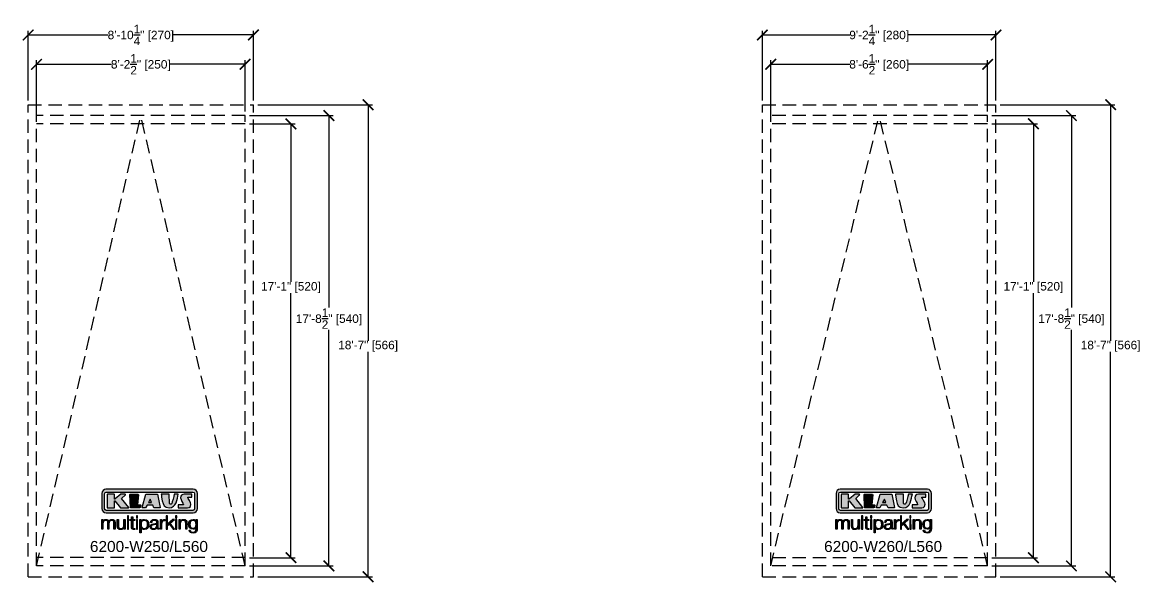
# Model space of a CAD drawing. Extents: x -210816 to 20092, y 4708 to 41486.
# Drawn here: x 15278 to 15805, y 9722 to 9986 of the extents above; entities that cross this region are included whole.
import ezdxf

# ---------------------------------------------------------------- set-up
doc = ezdxf.new("R2010")
doc.units = 0
doc.header["$MEASUREMENT"] = 0
doc.linetypes.add('DASHED', pattern=[0.2067, 0.1654, -0.0413])
doc.linetypes.add('HIDDEN', pattern=[9.525, 6.35, -3.175])
doc.layers.get('0').update_dxf_attribs({"linetype": 'CONTINUOUS'})
doc.layers.get('DEFPOINTS').update_dxf_attribs({"linetype": 'CONTINUOUS'})
for name, color, linetype in [('DIM', 6, 'CONTINUOUS'), ('KLAUS', 30, 'CONTINUOUS'), ('LOGO', 7, 'CONTINUOUS')]:
    doc.layers.add(name, color=color, linetype=linetype)
doc.styles.get("Standard").update_dxf_attribs({"font": 'arial.ttf'})
doc.dimstyles.get("Standard").update_dxf_attribs({"dimtxt": 5, "dimasz": 5, "dimexe": 2, "dimexo": 2, "dimgap": 0.09, "dimtad": 0, "dimtih": 1, "dimtoh": 1, "dimdec": 1, "dimzin": 0, "dimdsep": 46, "dimlunit": 4, "dimtxsty": 'Standard', "dimblk": 'ARCHTICK', "dimcen": -0.09, "dimadec": 0, "dimazin": 0, "dimtfac": 1, "dimtdec": 4, "dimtofl": 0, "dimtmove": 0, "dimatfit": 3, "dimldrblk": 'ARCHTICK', "dimfxl": 1, "dimtolj": 1, "dimtzin": 0, "dimarcsym": 0})

# ---------------------------------------------------------------- blocks, each defined once
blk = doc.blocks.new('_ARCHTICK')
at = {"color": 0, "linetype": 'ByBlock', "const_width": 0.15}
blk.add_lwpolyline([(-0.5, -0.5), (0.5, 0.5)], dxfattribs=at)
blk = doc.blocks.new('*D12298')
at = {"layer": 'DEFPOINTS', "color": 0}
for p in [(15383.25, 9942.21), (15383.25, 9729.66), (15422.8, 9729.66)]:
    blk.add_point(p, dxfattribs=at)
at = {"layer": 'DIM', "color": 0, "lineweight": -2}
for p, q in [((15385.25, 9942.21), (15424.8, 9942.21)), ((15422.8, 9942.21), (15422.8, 9851.7)), ((15422.8, 9729.66), (15422.8, 9841.04)), ((15385.25, 9729.66), (15424.8, 9729.66))]:
    blk.add_line(p, q, dxfattribs=at)
at = {"layer": 'DIM', "color": 0, "lineweight": -2, "xscale": 5, "yscale": 5, "zscale": 5}
for p, rotation in [((15422.8, 9942.21), 90), ((15422.8, 9729.66), 270)]:
    blk.add_blockref('_ARCHTICK', p, dxfattribs=dict(at, rotation=rotation))
at = {"layer": 'DIM', "color": 0, "insert": (15422.8, 9846.37), "char_height": 4, "attachment_point": 5}
blk.add_mtext('\\A1;17\'-8{\\H1.000000x;\\S1/2;}" [540]', dxfattribs=at)
blk = doc.blocks.new('*D12299')
at = {"layer": 'DEFPOINTS', "color": 0}
for p in [(15387.18, 9947.34), (15387.18, 9724.54), (15441.29, 9724.54)]:
    blk.add_point(p, dxfattribs=at)
at = {"layer": 'DIM', "color": 0, "lineweight": -2}
for p, q in [((15389.18, 9947.34), (15443.29, 9947.34)), ((15441.29, 9947.34), (15441.29, 9835.97)), ((15441.29, 9724.54), (15441.29, 9830.67)), ((15389.18, 9724.54), (15443.29, 9724.54))]:
    blk.add_line(p, q, dxfattribs=at)
at = {"layer": 'DIM', "color": 0, "lineweight": -2, "xscale": 5, "yscale": 5, "zscale": 5}
for p, rotation in [((15441.29, 9947.34), 90), ((15441.29, 9724.54), 270)]:
    blk.add_blockref('_ARCHTICK', p, dxfattribs=dict(at, rotation=rotation))
at = {"layer": 'DIM', "color": 0, "insert": (15441.29, 9833.32), "char_height": 4, "attachment_point": 5}
blk.add_mtext('\\A1;18\'-7" [566]', dxfattribs=at)
blk = doc.blocks.new('*D12300')
at = {"layer": 'DEFPOINTS', "color": 0}
for p in [(15383.25, 9938.31), (15383.25, 9733.56), (15404.86, 9733.56)]:
    blk.add_point(p, dxfattribs=at)
at = {"layer": 'DIM', "color": 0, "lineweight": -2}
for p, q in [((15385.25, 9938.31), (15406.86, 9938.31)), ((15404.86, 9938.31), (15404.86, 9863.71)), ((15404.86, 9733.56), (15404.86, 9858.4)), ((15385.25, 9733.56), (15406.86, 9733.56))]:
    blk.add_line(p, q, dxfattribs=at)
at = {"layer": 'DIM', "color": 0, "lineweight": -2, "xscale": 5, "yscale": 5, "zscale": 5}
for p, rotation in [((15404.86, 9938.31), 90), ((15404.86, 9733.56), 270)]:
    blk.add_blockref('_ARCHTICK', p, dxfattribs=dict(at, rotation=rotation))
at = {"layer": 'DIM', "color": 0, "insert": (15404.86, 9861.05), "char_height": 4, "attachment_point": 5}
blk.add_mtext('\\A1;17\'-1" [520]', dxfattribs=at)
blk = doc.blocks.new('KLAUS')
at = {"layer": 'LOGO'}
h = blk.add_hatch(color=8, dxfattribs=at)
h.dxf.hatch_style = 2
edge = h.paths.add_edge_path()
edge.add_spline(control_points=[(3.6, 29.09), (2.88, 29.09), (2.3, 28.51), (2.3, 27.8), (2.3, 27.8), (2.3, 16.11), (2.3, 16.11), (2.3, 15.39), (2.88, 14.81), (3.6, 14.81), (3.6, 14.81), (71.16, 14.81), (71.16, 14.81), (71.88, 14.81), (72.46, 15.39), (72.46, 16.11), (72.46, 16.11), (72.46, 27.8), (72.46, 27.8), (72.46, 28.51), (71.88, 29.09), (71.16, 29.09), (71.16, 29.09), (3.6, 29.09), (3.6, 29.09), (3.6, 29.09), (3.6, 29.09), (3.6, 29.09)], knot_values=[0, 0, 0, 0, 1, 1, 1, 2, 2, 2, 3, 3, 3, 4, 4, 4, 5, 5, 5, 6, 6, 6, 7, 7, 7, 8, 8, 8, 9, 9, 9, 9], degree=3, periodic=0)
edge = h.paths.add_edge_path()
edge.add_spline(control_points=[(3.35, 31.23), (3.35, 31.23), (71.47, 31.23), (71.47, 31.23), (73.26, 31.23), (74.71, 29.77), (74.71, 27.99), (74.71, 27.99), (74.71, 16.17), (74.71, 16.17), (74.71, 14.38), (73.26, 12.93), (71.47, 12.93), (71.47, 12.93), (3.35, 12.93), (3.35, 12.93), (1.56, 12.93), (0.11, 14.38), (0.11, 16.17), (0.11, 16.17), (0.11, 27.99), (0.11, 27.99), (0.11, 29.77), (1.56, 31.23), (3.35, 31.23), (3.35, 31.23), (3.35, 31.23), (3.35, 31.23)], knot_values=[0, 0, 0, 0, 1, 1, 1, 2, 2, 2, 3, 3, 3, 4, 4, 4, 5, 5, 5, 6, 6, 6, 7, 7, 7, 8, 8, 8, 9, 9, 9, 9], degree=3, periodic=0)
h = blk.add_hatch(color=8, dxfattribs=at)
h.dxf.hatch_style = 2
edge = h.paths.add_edge_path()
edge.add_spline(control_points=[(4.5, 27.33), (4.5, 27.33), (9.7, 27.33), (9.7, 27.33), (9.84, 27.33), (9.96, 27.22), (9.96, 27.08), (9.96, 27.08), (9.96, 23.69), (9.96, 23.69), (9.96, 23.69), (9.94, 23.64), (10.04, 23.59), (10.14, 23.53), (10.2, 23.57), (10.2, 23.57), (10.2, 23.57), (10.51, 23.75), (10.51, 23.75), (10.51, 23.75), (14.94, 27.33), (14.94, 27.33), (14.94, 27.33), (18.41, 27.33), (18.41, 27.33), (18.41, 27.33), (18.49, 27.33), (18.56, 27.2), (18.65, 27.04), (18.53, 26.91), (18.53, 26.91), (18.53, 26.91), (15.49, 24.11), (15.49, 24.11), (15.49, 24.11), (21.14, 17.06), (21.14, 17.06), (21.14, 17.06), (21.13, 16.91), (21.13, 16.91), (21.08, 16.84), (20.99, 16.82), (20.99, 16.82), (20.99, 16.82), (14.7, 16.82), (14.7, 16.82), (14.7, 16.82), (10.26, 22.17), (10.26, 22.17), (10.26, 22.17), (10.19, 22.24), (10.08, 22.21), (9.97, 22.18), (9.96, 22.11), (9.96, 22.11), (9.96, 22.11), (9.96, 17.08), (9.96, 17.08), (9.96, 16.94), (9.84, 16.82), (9.7, 16.82), (9.7, 16.82), (4.5, 16.82), (4.5, 16.82), (4.36, 16.82), (4.25, 16.94), (4.25, 17.08), (4.25, 17.08), (4.25, 27.08), (4.25, 27.08), (4.25, 27.22), (4.36, 27.33), (4.5, 27.33), (4.5, 27.33), (4.5, 27.33), (4.5, 27.33)], knot_values=[0, 0, 0, 0, 1, 1, 1, 2, 2, 2, 3, 3, 3, 4, 4, 4, 5, 5, 5, 6, 6, 6, 7, 7, 7, 8, 8, 8, 9, 9, 9, 10, 10, 10, 11, 11, 11, 12, 12, 12, 13, 13, 13, 14, 14, 14, 15, 15, 15, 16, 16, 16, 17, 17, 17, 18, 18, 18, 19, 19, 19, 20, 20, 20, 21, 21, 21, 22, 22, 22, 23, 23, 23, 24, 24, 24, 25, 25, 25, 25], degree=3, periodic=0)
h = blk.add_hatch(color=8, dxfattribs=at)
h.dxf.hatch_style = 2
h.paths.add_polyline_path([(22.42, 17.06), (21.97, 27.15), (22.24, 27.33), (28.55, 27.33), (28.86, 26.97), (28.01, 19.08), (30.26, 19.07), (30.44, 18.95), (30.08, 16.95), (29.49, 16.82), (22.6, 16.82)])
h = blk.add_hatch(color=8, dxfattribs=at)
h.paths.add_polyline_path([(36.52, 21.01), (38.93, 21.01), (37.87, 23.57)])
h.paths.add_polyline_path([(34.52, 27.33), (43.65, 27.33), (45.76, 16.94), (45.57, 16.82), (40.83, 16.82), (39.89, 18.95), (35.42, 18.95), (34.27, 16.82), (31.78, 16.82), (31.66, 17)])
h = blk.add_hatch(color=8, dxfattribs=at)
h.dxf.hatch_style = 2
edge = h.paths.add_edge_path()
edge.add_spline(control_points=[(52.69, 27.32), (52.69, 27.32), (52.88, 20.14), (52.88, 20.14), (53.01, 19.89), (53.2, 19.77), (53.43, 19.71), (53.91, 19.59), (54.43, 19.57), (54.64, 20.03), (55.23, 21.34), (56.27, 25.45), (56.6, 27.33), (56.6, 27.33), (59.77, 27.33), (59.77, 27.33), (58.77, 23.9), (58.56, 16.82), (52.63, 16.76), (48.72, 16.72), (48.01, 19.35), (47.27, 22.24), (46.89, 23.68), (46.54, 27.33), (46.54, 27.33), (46.54, 27.33), (52.69, 27.32), (52.69, 27.32), (52.69, 27.32), (52.69, 27.32), (52.69, 27.32)], knot_values=[0, 0, 0, 0, 1, 1, 1, 2, 2, 2, 3, 3, 3, 4, 4, 4, 5, 5, 5, 6, 6, 6, 7, 7, 7, 8, 8, 8, 9, 9, 9, 10, 10, 10, 10], degree=3, periodic=0)
h = blk.add_hatch(color=8, dxfattribs=at)
h.dxf.hatch_style = 2
edge = h.paths.add_edge_path()
edge.add_spline(control_points=[(64.46, 27.33), (64.46, 27.33), (70.31, 27.33), (70.31, 27.33), (70.31, 26.52), (70.31, 26.02), (70.31, 25.12), (70.31, 25.12), (67.3, 25.12), (67.3, 25.12), (67.24, 25.04), (67.25, 25.11), (67.25, 24.91), (67.25, 24.88), (69.73, 20.38), (69.73, 19.57), (69.73, 16.4), (67.22, 16.81), (65.9, 16.82), (65.9, 16.82), (59.59, 16.82), (59.59, 16.82), (59.59, 17.76), (59.59, 18.23), (59.59, 19.14), (59.59, 19.14), (63.75, 19.14), (63.75, 19.14), (63.82, 19.22), (63.81, 19.11), (63.81, 19.31), (63.81, 20.32), (61.58, 23.06), (61.58, 24.63), (61.58, 26.33), (62.83, 27.34), (64.46, 27.33), (64.46, 27.33), (64.46, 27.33), (64.46, 27.33)], knot_values=[0, 0, 0, 0, 1, 1, 1, 2, 2, 2, 3, 3, 3, 4, 4, 4, 5, 5, 5, 6, 6, 6, 7, 7, 7, 8, 8, 8, 9, 9, 9, 10, 10, 10, 11, 11, 11, 12, 12, 12, 13, 13, 13, 13], degree=3, periodic=0)
h = blk.add_hatch(color=30, dxfattribs=at)
h.dxf.hatch_style = 2
h.paths.add_polyline_path([(20.07, 0), (20.99, 0), (20.99, 10.45), (20.07, 10.45)])
h = blk.add_hatch(color=30, dxfattribs=at)
h.dxf.hatch_style = 2
edge = h.paths.add_edge_path()
edge.add_spline(control_points=[(24.22, 9.82), (24.22, 9.82), (23.3, 9.82), (23.3, 9.82), (23.3, 9.82), (23.3, 7.55), (23.3, 7.55), (23.3, 7.55), (21.98, 7.55), (21.98, 7.55), (21.98, 7.55), (21.98, 6.78), (21.98, 6.78), (21.98, 6.78), (23.3, 6.78), (23.3, 6.78), (23.3, 6.78), (23.3, 1.61), (23.3, 1.61), (23.28, 0.32), (23.71, -0.09), (24.94, -0.09), (25.22, -0.09), (25.48, -0.06), (25.76, -0.06), (25.76, -0.06), (25.76, 0.73), (25.76, 0.73), (25.5, 0.7), (25.23, 0.69), (24.97, 0.69), (24.31, 0.73), (24.22, 1.08), (24.22, 1.68), (24.22, 1.68), (24.22, 6.78), (24.22, 6.78), (24.22, 6.78), (25.76, 6.78), (25.76, 6.78), (25.76, 6.78), (25.76, 7.55), (25.76, 7.55), (25.76, 7.55), (24.22, 7.55), (24.22, 7.55), (24.22, 7.55), (24.22, 9.82), (24.22, 9.82), (24.22, 9.82), (24.22, 9.82), (24.22, 9.82)], knot_values=[0, 0, 0, 0, 1, 1, 1, 2, 2, 2, 3, 3, 3, 4, 4, 4, 5, 5, 5, 6, 6, 6, 7, 7, 7, 8, 8, 8, 9, 9, 9, 10, 10, 10, 11, 11, 11, 12, 12, 12, 13, 13, 13, 14, 14, 14, 15, 15, 15, 16, 16, 16, 17, 17, 17, 17], degree=3, periodic=0)
h = blk.add_hatch(color=30, dxfattribs=at)
h.paths.add_polyline_path([(27.1, 0), (28.03, 0), (28.03, 7.55), (27.1, 7.55)])
h.paths.add_polyline_path([(27.1, 8.98), (28.03, 8.98), (28.03, 10.45), (27.1, 10.45)])
h = blk.add_hatch(color=30, dxfattribs=at)
h.dxf.hatch_style = 2
h.paths.add_polyline_path([(50.4, 0), (51.32, 0), (51.32, 2.87), (52.82, 4.11), (55.8, 0), (56.96, 0), (53.52, 4.76), (56.74, 7.55), (55.51, 7.55), (51.32, 3.89), (51.32, 10.45), (50.4, 10.45)])
h = blk.add_hatch(color=30, dxfattribs=at)
h.paths.add_polyline_path([(57.74, 0), (58.66, 0), (58.66, 7.55), (57.74, 7.55)])
h.paths.add_polyline_path([(57.74, 8.98), (58.66, 8.98), (58.66, 10.45), (57.74, 10.45)])
h = blk.add_hatch(color=30, dxfattribs=at)
h.dxf.hatch_style = 2
edge = h.paths.add_edge_path()
edge.add_spline(control_points=[(0, 0), (0, 0), (0.92, 0), (0.92, 0), (0.92, 0), (0.92, 4.22), (0.92, 4.22), (0.94, 5.8), (1.58, 7), (3.18, 7), (4.35, 7), (4.77, 6.15), (4.76, 5.12), (4.76, 5.12), (4.76, 0), (4.76, 0), (4.76, 0), (5.68, 0), (5.68, 0), (5.68, 0), (5.68, 4.27), (5.68, 4.27), (5.68, 5.68), (6.14, 7), (7.73, 7), (9.05, 7), (9.52, 6.32), (9.52, 5.08), (9.52, 5.08), (9.52, 0), (9.52, 0), (9.52, 0), (10.44, 0), (10.44, 0), (10.44, 0), (10.44, 5.12), (10.44, 5.12), (10.44, 6.91), (9.59, 7.77), (7.94, 7.77), (6.94, 7.77), (5.99, 7.29), (5.54, 6.3), (5.26, 7.29), (4.36, 7.77), (3.37, 7.77), (2.17, 7.77), (1.38, 7.19), (0.89, 6.28), (0.89, 6.28), (0.85, 6.28), (0.85, 6.28), (0.85, 6.28), (0.85, 7.55), (0.85, 7.55), (0.85, 7.55), (0, 7.55), (0, 7.55), (0, 7.55), (0, 0), (0, 0), (0, 0), (0, 0), (0, 0)], knot_values=[0, 0, 0, 0, 1, 1, 1, 2, 2, 2, 3, 3, 3, 4, 4, 4, 5, 5, 5, 6, 6, 6, 7, 7, 7, 8, 8, 8, 9, 9, 9, 10, 10, 10, 11, 11, 11, 12, 12, 12, 13, 13, 13, 14, 14, 14, 15, 15, 15, 16, 16, 16, 17, 17, 17, 18, 18, 18, 19, 19, 19, 20, 20, 20, 21, 21, 21, 21], degree=3, periodic=0)
h = blk.add_hatch(color=30, dxfattribs=at)
h.dxf.hatch_style = 2
edge = h.paths.add_edge_path()
edge.add_spline(control_points=[(18.31, 7.55), (18.31, 7.55), (17.39, 7.55), (17.39, 7.55), (17.39, 7.55), (17.39, 3.59), (17.39, 3.59), (17.39, 2.05), (16.7, 0.56), (15.12, 0.56), (13.66, 0.56), (13.15, 1.27), (13.1, 2.64), (13.1, 2.64), (13.1, 7.55), (13.1, 7.55), (13.1, 7.55), (12.18, 7.55), (12.18, 7.55), (12.18, 7.55), (12.18, 2.65), (12.18, 2.65), (12.18, 0.89), (12.93, -0.22), (14.83, -0.22), (15.96, -0.22), (16.95, 0.35), (17.44, 1.36), (17.44, 1.36), (17.47, 1.36), (17.47, 1.36), (17.47, 1.36), (17.47, 0), (17.47, 0), (17.47, 0), (18.31, 0), (18.31, 0), (18.31, 0), (18.31, 7.55), (18.31, 7.55), (18.31, 7.55), (18.31, 7.55), (18.31, 7.55)], knot_values=[0, 0, 0, 0, 1, 1, 1, 2, 2, 2, 3, 3, 3, 4, 4, 4, 5, 5, 5, 6, 6, 6, 7, 7, 7, 8, 8, 8, 9, 9, 9, 10, 10, 10, 11, 11, 11, 12, 12, 12, 13, 13, 13, 14, 14, 14, 14], degree=3, periodic=0)
h = blk.add_hatch(color=30, dxfattribs=at)
edge = h.paths.add_edge_path()
edge.add_spline(control_points=[(35.84, 3.78), (35.84, 2.21), (35.12, 0.56), (33.37, 0.56), (31.4, 0.56), (30.72, 2.21), (30.72, 3.78), (30.72, 5.49), (31.33, 7), (33.37, 7), (35.12, 7), (35.84, 5.34), (35.84, 3.78), (35.84, 3.78), (35.84, 3.78), (35.84, 3.78)], knot_values=[0, 0, 0, 0, 1, 1, 1, 2, 2, 2, 3, 3, 3, 4, 4, 4, 5, 5, 5, 5], degree=3, periodic=0)
edge = h.paths.add_edge_path()
edge.add_spline(control_points=[(29.79, -2.8), (29.79, -2.8), (30.72, -2.8), (30.72, -2.8), (30.72, -2.8), (30.72, 1.43), (30.72, 1.43), (30.72, 1.43), (30.74, 1.43), (30.74, 1.43), (31.14, 0.35), (32.24, -0.22), (33.37, -0.22), (35.66, -0.22), (36.76, 1.64), (36.76, 3.78), (36.76, 5.91), (35.66, 7.77), (33.37, 7.77), (32.15, 7.77), (31.1, 7.14), (30.67, 6.12), (30.67, 6.12), (30.64, 6.12), (30.64, 6.12), (30.64, 6.12), (30.64, 7.55), (30.64, 7.55), (30.64, 7.55), (29.79, 7.55), (29.79, 7.55), (29.79, 7.55), (29.79, -2.8), (29.79, -2.8), (29.79, -2.8), (29.79, -2.8), (29.79, -2.8)], knot_values=[0, 0, 0, 0, 1, 1, 1, 2, 2, 2, 3, 3, 3, 4, 4, 4, 5, 5, 5, 6, 6, 6, 7, 7, 7, 8, 8, 8, 9, 9, 9, 10, 10, 10, 11, 11, 11, 12, 12, 12, 12], degree=3, periodic=0)
h = blk.add_hatch(color=30, dxfattribs=at)
edge = h.paths.add_edge_path()
edge.add_spline(control_points=[(43.03, 2.93), (43.04, 1.45), (41.8, 0.56), (40.39, 0.56), (39.53, 0.56), (38.71, 1.13), (38.71, 2.05), (38.71, 3.53), (40.66, 3.51), (42.22, 3.79), (42.47, 3.84), (42.88, 3.91), (43, 4.13), (43, 4.13), (43.03, 4.13), (43.03, 4.13), (43.03, 4.13), (43.03, 2.93), (43.03, 2.93), (43.03, 2.93), (43.03, 2.93), (43.03, 2.93)], knot_values=[0, 0, 0, 0, 1, 1, 1, 2, 2, 2, 3, 3, 3, 4, 4, 4, 5, 5, 5, 6, 6, 6, 7, 7, 7, 7], degree=3, periodic=0)
edge = h.paths.add_edge_path()
edge.add_spline(control_points=[(39.03, 5.24), (39.06, 6.47), (39.91, 7), (41.05, 7), (42.14, 7), (43.03, 6.69), (43.03, 5.45), (43.03, 4.61), (42.6, 4.51), (41.84, 4.42), (39.85, 4.19), (37.79, 4.11), (37.79, 1.99), (37.79, 0.47), (38.93, -0.22), (40.32, -0.22), (41.77, -0.22), (42.43, 0.34), (43.07, 1.32), (43.07, 1.32), (43.1, 1.32), (43.1, 1.32), (43.1, 0.53), (43.25, 0), (44.19, 0), (44.43, 0), (44.58, 0.01), (44.79, 0.06), (44.79, 0.06), (44.79, 0.83), (44.79, 0.83), (44.71, 0.81), (44.6, 0.78), (44.49, 0.78), (44.13, 0.78), (43.95, 0.98), (43.95, 1.33), (43.95, 1.33), (43.95, 5.34), (43.95, 5.34), (43.95, 7.36), (42.5, 7.77), (41.17, 7.77), (39.44, 7.77), (38.2, 7.01), (38.11, 5.24), (38.11, 5.24), (39.03, 5.24), (39.03, 5.24), (39.03, 5.24), (39.03, 5.24), (39.03, 5.24)], knot_values=[0, 0, 0, 0, 1, 1, 1, 2, 2, 2, 3, 3, 3, 4, 4, 4, 5, 5, 5, 6, 6, 6, 7, 7, 7, 8, 8, 8, 9, 9, 9, 10, 10, 10, 11, 11, 11, 12, 12, 12, 13, 13, 13, 14, 14, 14, 15, 15, 15, 16, 16, 16, 17, 17, 17, 17], degree=3, periodic=0)
h = blk.add_hatch(color=30, dxfattribs=at)
h.dxf.hatch_style = 2
edge = h.paths.add_edge_path()
edge.add_spline(control_points=[(45.79, 0), (45.79, 0), (46.71, 0), (46.71, 0), (46.71, 0), (46.71, 4.03), (46.71, 4.03), (46.71, 5.59), (47.85, 6.82), (49.52, 6.73), (49.52, 6.73), (49.52, 7.66), (49.52, 7.66), (48.16, 7.72), (47.14, 7), (46.67, 5.78), (46.67, 5.78), (46.64, 5.78), (46.64, 5.78), (46.64, 5.78), (46.64, 7.55), (46.64, 7.55), (46.64, 7.55), (45.79, 7.55), (45.79, 7.55), (45.79, 7.55), (45.79, 0), (45.79, 0), (45.79, 0), (45.79, 0), (45.79, 0)], knot_values=[0, 0, 0, 0, 1, 1, 1, 2, 2, 2, 3, 3, 3, 4, 4, 4, 5, 5, 5, 6, 6, 6, 7, 7, 7, 8, 8, 8, 9, 9, 9, 10, 10, 10, 10], degree=3, periodic=0)
h = blk.add_hatch(color=30, dxfattribs=at)
h.dxf.hatch_style = 2
edge = h.paths.add_edge_path()
edge.add_spline(control_points=[(60.41, 0), (60.41, 0), (61.33, 0), (61.33, 0), (61.33, 0), (61.33, 4.41), (61.33, 4.41), (61.36, 5.89), (62.24, 7), (63.7, 7), (65.2, 7), (65.62, 6.02), (65.62, 4.71), (65.62, 4.71), (65.62, 0), (65.62, 0), (65.62, 0), (66.54, 0), (66.54, 0), (66.54, 0), (66.54, 4.86), (66.54, 4.86), (66.54, 6.66), (65.9, 7.77), (63.78, 7.77), (62.71, 7.77), (61.7, 7.16), (61.36, 6.25), (61.36, 6.25), (61.33, 6.25), (61.33, 6.25), (61.33, 6.25), (61.33, 7.55), (61.33, 7.55), (61.33, 7.55), (60.41, 7.55), (60.41, 7.55), (60.41, 7.55), (60.41, 0), (60.41, 0), (60.41, 0), (60.41, 0), (60.41, 0)], knot_values=[0, 0, 0, 0, 1, 1, 1, 2, 2, 2, 3, 3, 3, 4, 4, 4, 5, 5, 5, 6, 6, 6, 7, 7, 7, 8, 8, 8, 9, 9, 9, 10, 10, 10, 11, 11, 11, 12, 12, 12, 13, 13, 13, 14, 14, 14, 14], degree=3, periodic=0)
h = blk.add_hatch(color=30, dxfattribs=at)
edge = h.paths.add_edge_path()
edge.add_spline(control_points=[(71.32, 0.86), (69.62, 0.86), (68.83, 2.34), (68.83, 3.86), (68.83, 5.43), (69.56, 7), (71.32, 7), (73.06, 7), (73.75, 5.34), (73.75, 3.86), (73.75, 2.33), (72.91, 0.86), (71.32, 0.86), (71.32, 0.86), (71.32, 0.86), (71.32, 0.86)], knot_values=[0, 0, 0, 0, 1, 1, 1, 2, 2, 2, 3, 3, 3, 4, 4, 4, 5, 5, 5, 5], degree=3, periodic=0)
edge = h.paths.add_edge_path()
edge.add_spline(control_points=[(74.67, 7.55), (74.67, 7.55), (73.75, 7.55), (73.75, 7.55), (73.75, 7.55), (73.75, 6.25), (73.75, 6.25), (73.75, 6.25), (73.72, 6.25), (73.72, 6.25), (73.35, 7.09), (72.41, 7.77), (71.32, 7.77), (69.13, 7.77), (67.9, 6.05), (67.9, 3.97), (67.9, 1.82), (68.9, 0.09), (71.32, 0.09), (72.4, 0.09), (73.29, 0.72), (73.72, 1.64), (73.72, 1.64), (73.75, 1.64), (73.75, 1.64), (73.75, 1.64), (73.75, 0.61), (73.75, 0.61), (73.75, -1.23), (73.01, -2.24), (71.32, -2.24), (70.29, -2.24), (69.31, -1.85), (69.1, -0.73), (69.1, -0.73), (68.18, -0.73), (68.18, -0.73), (68.31, -2.34), (69.81, -3.02), (71.32, -3.02), (73.79, -3.02), (74.65, -1.64), (74.67, 0.61), (74.67, 0.61), (74.67, 7.55), (74.67, 7.55), (74.67, 7.55), (74.67, 7.55), (74.67, 7.55)], knot_values=[0, 0, 0, 0, 1, 1, 1, 2, 2, 2, 3, 3, 3, 4, 4, 4, 5, 5, 5, 6, 6, 6, 7, 7, 7, 8, 8, 8, 9, 9, 9, 10, 10, 10, 11, 11, 11, 12, 12, 12, 13, 13, 13, 14, 14, 14, 15, 15, 15, 16, 16, 16, 16], degree=3, periodic=0)
for points in [[(22.42, 17.06), (21.97, 27.15), (22.24, 27.33), (28.55, 27.33), (28.86, 26.97), (28.01, 19.08), (30.26, 19.07), (30.44, 18.95), (30.08, 16.95), (29.49, 16.82), (22.6, 16.82), (22.42, 17.06), (22.42, 17.06)], [(34.52, 27.33), (43.65, 27.33), (45.76, 16.94), (45.57, 16.82), (40.83, 16.82), (39.89, 18.95), (35.42, 18.95), (34.27, 16.82), (31.78, 16.82), (31.66, 17), (34.52, 27.33), (34.52, 27.33)], [(36.52, 21.01), (38.93, 21.01), (37.87, 23.57), (36.52, 21.01), (36.52, 21.01)], [(20.07, 0), (20.99, 0), (20.99, 10.45), (20.07, 10.45), (20.07, 0), (20.07, 0)], [(27.1, 8.98), (28.03, 8.98), (28.03, 10.45), (27.1, 10.45), (27.1, 8.98), (27.1, 8.98)], [(50.4, 0), (51.32, 0), (51.32, 2.87), (52.82, 4.11), (55.8, 0), (56.96, 0), (53.52, 4.76), (56.74, 7.55), (55.51, 7.55), (51.32, 3.89), (51.32, 10.45), (50.4, 10.45), (50.4, 0), (50.4, 0)], [(57.74, 8.98), (58.66, 8.98), (58.66, 10.45), (57.74, 10.45), (57.74, 8.98), (57.74, 8.98)], [(27.1, 0), (28.03, 0), (28.03, 7.55), (27.1, 7.55), (27.1, 0), (27.1, 0)], [(57.74, 0), (58.66, 0), (58.66, 7.55), (57.74, 7.55), (57.74, 0), (57.74, 0)]]:
    blk.add_lwpolyline(points, dxfattribs=at)
for points, knots in [([(3.35, 31.23), (3.35, 31.23), (71.47, 31.23), (71.47, 31.23), (73.26, 31.23), (74.71, 29.77), (74.71, 27.99), (74.71, 27.99), (74.71, 16.17), (74.71, 16.17), (74.71, 14.38), (73.26, 12.93), (71.47, 12.93), (71.47, 12.93), (3.35, 12.93), (3.35, 12.93), (1.56, 12.93), (0.11, 14.38), (0.11, 16.17), (0.11, 16.17), (0.11, 27.99), (0.11, 27.99), (0.11, 29.77), (1.56, 31.23), (3.35, 31.23), (3.35, 31.23), (3.35, 31.23), (3.35, 31.23)], [0, 0, 0, 0, 1, 1, 1, 2, 2, 2, 3, 3, 3, 4, 4, 4, 5, 5, 5, 6, 6, 6, 7, 7, 7, 8, 8, 8, 9, 9, 9, 9]), ([(3.6, 29.09), (2.88, 29.09), (2.3, 28.51), (2.3, 27.8), (2.3, 27.8), (2.3, 16.11), (2.3, 16.11), (2.3, 15.39), (2.88, 14.81), (3.6, 14.81), (3.6, 14.81), (71.16, 14.81), (71.16, 14.81), (71.88, 14.81), (72.46, 15.39), (72.46, 16.11), (72.46, 16.11), (72.46, 27.8), (72.46, 27.8), (72.46, 28.51), (71.88, 29.09), (71.16, 29.09), (71.16, 29.09), (3.6, 29.09), (3.6, 29.09), (3.6, 29.09), (3.6, 29.09), (3.6, 29.09)], [0, 0, 0, 0, 1, 1, 1, 2, 2, 2, 3, 3, 3, 4, 4, 4, 5, 5, 5, 6, 6, 6, 7, 7, 7, 8, 8, 8, 9, 9, 9, 9]), ([(4.5, 27.33), (4.5, 27.33), (9.7, 27.33), (9.7, 27.33), (9.84, 27.33), (9.96, 27.22), (9.96, 27.08), (9.96, 27.08), (9.96, 23.69), (9.96, 23.69), (9.96, 23.69), (9.94, 23.64), (10.04, 23.59), (10.14, 23.53), (10.2, 23.57), (10.2, 23.57), (10.2, 23.57), (10.51, 23.75), (10.51, 23.75), (10.51, 23.75), (14.94, 27.33), (14.94, 27.33), (14.94, 27.33), (18.41, 27.33), (18.41, 27.33), (18.41, 27.33), (18.49, 27.33), (18.56, 27.2), (18.65, 27.04), (18.53, 26.91), (18.53, 26.91), (18.53, 26.91), (15.49, 24.11), (15.49, 24.11), (15.49, 24.11), (21.14, 17.06), (21.14, 17.06), (21.14, 17.06), (21.13, 16.91), (21.13, 16.91), (21.08, 16.84), (20.99, 16.82), (20.99, 16.82), (20.99, 16.82), (14.7, 16.82), (14.7, 16.82), (14.7, 16.82), (10.26, 22.17), (10.26, 22.17), (10.26, 22.17), (10.19, 22.24), (10.08, 22.21), (9.97, 22.18), (9.96, 22.11), (9.96, 22.11), (9.96, 22.11), (9.96, 17.08), (9.96, 17.08), (9.96, 16.94), (9.84, 16.82), (9.7, 16.82), (9.7, 16.82), (4.5, 16.82), (4.5, 16.82), (4.36, 16.82), (4.25, 16.94), (4.25, 17.08), (4.25, 17.08), (4.25, 27.08), (4.25, 27.08), (4.25, 27.22), (4.36, 27.33), (4.5, 27.33), (4.5, 27.33), (4.5, 27.33), (4.5, 27.33)], [0, 0, 0, 0, 1, 1, 1, 2, 2, 2, 3, 3, 3, 4, 4, 4, 5, 5, 5, 6, 6, 6, 7, 7, 7, 8, 8, 8, 9, 9, 9, 10, 10, 10, 11, 11, 11, 12, 12, 12, 13, 13, 13, 14, 14, 14, 15, 15, 15, 16, 16, 16, 17, 17, 17, 18, 18, 18, 19, 19, 19, 20, 20, 20, 21, 21, 21, 22, 22, 22, 23, 23, 23, 24, 24, 24, 25, 25, 25, 25]), ([(52.69, 27.32), (52.69, 27.32), (52.88, 20.14), (52.88, 20.14), (53.01, 19.89), (53.2, 19.77), (53.43, 19.71), (53.91, 19.59), (54.43, 19.57), (54.64, 20.03), (55.23, 21.34), (56.27, 25.45), (56.6, 27.33), (56.6, 27.33), (59.77, 27.33), (59.77, 27.33), (58.77, 23.9), (58.56, 16.82), (52.63, 16.76), (48.72, 16.72), (48.01, 19.35), (47.27, 22.24), (46.89, 23.68), (46.54, 27.33), (46.54, 27.33), (46.54, 27.33), (52.69, 27.32), (52.69, 27.32), (52.69, 27.32), (52.69, 27.32), (52.69, 27.32)], [0, 0, 0, 0, 1, 1, 1, 2, 2, 2, 3, 3, 3, 4, 4, 4, 5, 5, 5, 6, 6, 6, 7, 7, 7, 8, 8, 8, 9, 9, 9, 10, 10, 10, 10]), ([(64.46, 27.33), (64.46, 27.33), (70.31, 27.33), (70.31, 27.33), (70.31, 26.52), (70.31, 26.02), (70.31, 25.12), (70.31, 25.12), (67.3, 25.12), (67.3, 25.12), (67.24, 25.04), (67.25, 25.11), (67.25, 24.91), (67.25, 24.88), (69.73, 20.38), (69.73, 19.57), (69.73, 16.4), (67.22, 16.81), (65.9, 16.82), (65.9, 16.82), (59.59, 16.82), (59.59, 16.82), (59.59, 17.76), (59.59, 18.23), (59.59, 19.14), (59.59, 19.14), (63.75, 19.14), (63.75, 19.14), (63.82, 19.22), (63.81, 19.11), (63.81, 19.31), (63.81, 20.32), (61.58, 23.06), (61.58, 24.63), (61.58, 26.33), (62.83, 27.34), (64.46, 27.33), (64.46, 27.33), (64.46, 27.33), (64.46, 27.33)], [0, 0, 0, 0, 1, 1, 1, 2, 2, 2, 3, 3, 3, 4, 4, 4, 5, 5, 5, 6, 6, 6, 7, 7, 7, 8, 8, 8, 9, 9, 9, 10, 10, 10, 11, 11, 11, 12, 12, 12, 13, 13, 13, 13]), ([(24.22, 9.82), (24.22, 9.82), (23.3, 9.82), (23.3, 9.82), (23.3, 9.82), (23.3, 7.55), (23.3, 7.55), (23.3, 7.55), (21.98, 7.55), (21.98, 7.55), (21.98, 7.55), (21.98, 6.78), (21.98, 6.78), (21.98, 6.78), (23.3, 6.78), (23.3, 6.78), (23.3, 6.78), (23.3, 1.61), (23.3, 1.61), (23.28, 0.32), (23.71, -0.09), (24.94, -0.09), (25.22, -0.09), (25.48, -0.06), (25.76, -0.06), (25.76, -0.06), (25.76, 0.73), (25.76, 0.73), (25.5, 0.7), (25.23, 0.69), (24.97, 0.69), (24.31, 0.73), (24.22, 1.08), (24.22, 1.68), (24.22, 1.68), (24.22, 6.78), (24.22, 6.78), (24.22, 6.78), (25.76, 6.78), (25.76, 6.78), (25.76, 6.78), (25.76, 7.55), (25.76, 7.55), (25.76, 7.55), (24.22, 7.55), (24.22, 7.55), (24.22, 7.55), (24.22, 9.82), (24.22, 9.82), (24.22, 9.82), (24.22, 9.82), (24.22, 9.82)], [0, 0, 0, 0, 1, 1, 1, 2, 2, 2, 3, 3, 3, 4, 4, 4, 5, 5, 5, 6, 6, 6, 7, 7, 7, 8, 8, 8, 9, 9, 9, 10, 10, 10, 11, 11, 11, 12, 12, 12, 13, 13, 13, 14, 14, 14, 15, 15, 15, 16, 16, 16, 17, 17, 17, 17]), ([(0, 0), (0, 0), (0.92, 0), (0.92, 0), (0.92, 0), (0.92, 4.22), (0.92, 4.22), (0.94, 5.8), (1.58, 7), (3.18, 7), (4.35, 7), (4.77, 6.15), (4.76, 5.12), (4.76, 5.12), (4.76, 0), (4.76, 0), (4.76, 0), (5.68, 0), (5.68, 0), (5.68, 0), (5.68, 4.27), (5.68, 4.27), (5.68, 5.68), (6.14, 7), (7.73, 7), (9.05, 7), (9.52, 6.32), (9.52, 5.08), (9.52, 5.08), (9.52, 0), (9.52, 0), (9.52, 0), (10.44, 0), (10.44, 0), (10.44, 0), (10.44, 5.12), (10.44, 5.12), (10.44, 6.91), (9.59, 7.77), (7.94, 7.77), (6.94, 7.77), (5.99, 7.29), (5.54, 6.3), (5.26, 7.29), (4.36, 7.77), (3.37, 7.77), (2.17, 7.77), (1.38, 7.19), (0.89, 6.28), (0.89, 6.28), (0.85, 6.28), (0.85, 6.28), (0.85, 6.28), (0.85, 7.55), (0.85, 7.55), (0.85, 7.55), (0, 7.55), (0, 7.55), (0, 7.55), (0, 0), (0, 0), (0, 0), (0, 0), (0, 0)], [0, 0, 0, 0, 1, 1, 1, 2, 2, 2, 3, 3, 3, 4, 4, 4, 5, 5, 5, 6, 6, 6, 7, 7, 7, 8, 8, 8, 9, 9, 9, 10, 10, 10, 11, 11, 11, 12, 12, 12, 13, 13, 13, 14, 14, 14, 15, 15, 15, 16, 16, 16, 17, 17, 17, 18, 18, 18, 19, 19, 19, 20, 20, 20, 21, 21, 21, 21]), ([(18.31, 7.55), (18.31, 7.55), (17.39, 7.55), (17.39, 7.55), (17.39, 7.55), (17.39, 3.59), (17.39, 3.59), (17.39, 2.05), (16.7, 0.56), (15.12, 0.56), (13.66, 0.56), (13.15, 1.27), (13.1, 2.64), (13.1, 2.64), (13.1, 7.55), (13.1, 7.55), (13.1, 7.55), (12.18, 7.55), (12.18, 7.55), (12.18, 7.55), (12.18, 2.65), (12.18, 2.65), (12.18, 0.89), (12.93, -0.22), (14.83, -0.22), (15.96, -0.22), (16.95, 0.35), (17.44, 1.36), (17.44, 1.36), (17.47, 1.36), (17.47, 1.36), (17.47, 1.36), (17.47, 0), (17.47, 0), (17.47, 0), (18.31, 0), (18.31, 0), (18.31, 0), (18.31, 7.55), (18.31, 7.55), (18.31, 7.55), (18.31, 7.55), (18.31, 7.55)], [0, 0, 0, 0, 1, 1, 1, 2, 2, 2, 3, 3, 3, 4, 4, 4, 5, 5, 5, 6, 6, 6, 7, 7, 7, 8, 8, 8, 9, 9, 9, 10, 10, 10, 11, 11, 11, 12, 12, 12, 13, 13, 13, 14, 14, 14, 14]), ([(29.79, -2.8), (29.79, -2.8), (30.72, -2.8), (30.72, -2.8), (30.72, -2.8), (30.72, 1.43), (30.72, 1.43), (30.72, 1.43), (30.74, 1.43), (30.74, 1.43), (31.14, 0.35), (32.24, -0.22), (33.37, -0.22), (35.66, -0.22), (36.76, 1.64), (36.76, 3.78), (36.76, 5.91), (35.66, 7.77), (33.37, 7.77), (32.15, 7.77), (31.1, 7.14), (30.67, 6.12), (30.67, 6.12), (30.64, 6.12), (30.64, 6.12), (30.64, 6.12), (30.64, 7.55), (30.64, 7.55), (30.64, 7.55), (29.79, 7.55), (29.79, 7.55), (29.79, 7.55), (29.79, -2.8), (29.79, -2.8), (29.79, -2.8), (29.79, -2.8), (29.79, -2.8)], [0, 0, 0, 0, 1, 1, 1, 2, 2, 2, 3, 3, 3, 4, 4, 4, 5, 5, 5, 6, 6, 6, 7, 7, 7, 8, 8, 8, 9, 9, 9, 10, 10, 10, 11, 11, 11, 12, 12, 12, 12]), ([(35.84, 3.78), (35.84, 2.21), (35.12, 0.56), (33.37, 0.56), (31.4, 0.56), (30.72, 2.21), (30.72, 3.78), (30.72, 5.49), (31.33, 7), (33.37, 7), (35.12, 7), (35.84, 5.34), (35.84, 3.78), (35.84, 3.78), (35.84, 3.78), (35.84, 3.78)], [0, 0, 0, 0, 1, 1, 1, 2, 2, 2, 3, 3, 3, 4, 4, 4, 5, 5, 5, 5]), ([(39.03, 5.24), (39.06, 6.47), (39.91, 7), (41.05, 7), (42.14, 7), (43.03, 6.69), (43.03, 5.45), (43.03, 4.61), (42.6, 4.51), (41.84, 4.42), (39.85, 4.19), (37.79, 4.11), (37.79, 1.99), (37.79, 0.47), (38.93, -0.22), (40.32, -0.22), (41.77, -0.22), (42.43, 0.34), (43.07, 1.32), (43.07, 1.32), (43.1, 1.32), (43.1, 1.32), (43.1, 0.53), (43.25, 0), (44.19, 0), (44.43, 0), (44.58, 0.01), (44.79, 0.06), (44.79, 0.06), (44.79, 0.83), (44.79, 0.83), (44.71, 0.81), (44.6, 0.78), (44.49, 0.78), (44.13, 0.78), (43.95, 0.98), (43.95, 1.33), (43.95, 1.33), (43.95, 5.34), (43.95, 5.34), (43.95, 7.36), (42.5, 7.77), (41.17, 7.77), (39.44, 7.77), (38.2, 7.01), (38.11, 5.24), (38.11, 5.24), (39.03, 5.24), (39.03, 5.24), (39.03, 5.24), (39.03, 5.24), (39.03, 5.24)], [0, 0, 0, 0, 1, 1, 1, 2, 2, 2, 3, 3, 3, 4, 4, 4, 5, 5, 5, 6, 6, 6, 7, 7, 7, 8, 8, 8, 9, 9, 9, 10, 10, 10, 11, 11, 11, 12, 12, 12, 13, 13, 13, 14, 14, 14, 15, 15, 15, 16, 16, 16, 17, 17, 17, 17]), ([(43.03, 2.93), (43.04, 1.45), (41.8, 0.56), (40.39, 0.56), (39.53, 0.56), (38.71, 1.13), (38.71, 2.05), (38.71, 3.53), (40.66, 3.51), (42.22, 3.79), (42.47, 3.84), (42.88, 3.91), (43, 4.13), (43, 4.13), (43.03, 4.13), (43.03, 4.13), (43.03, 4.13), (43.03, 2.93), (43.03, 2.93), (43.03, 2.93), (43.03, 2.93), (43.03, 2.93)], [0, 0, 0, 0, 1, 1, 1, 2, 2, 2, 3, 3, 3, 4, 4, 4, 5, 5, 5, 6, 6, 6, 7, 7, 7, 7]), ([(45.79, 0), (45.79, 0), (46.71, 0), (46.71, 0), (46.71, 0), (46.71, 4.03), (46.71, 4.03), (46.71, 5.59), (47.85, 6.82), (49.52, 6.73), (49.52, 6.73), (49.52, 7.66), (49.52, 7.66), (48.16, 7.72), (47.14, 7), (46.67, 5.78), (46.67, 5.78), (46.64, 5.78), (46.64, 5.78), (46.64, 5.78), (46.64, 7.55), (46.64, 7.55), (46.64, 7.55), (45.79, 7.55), (45.79, 7.55), (45.79, 7.55), (45.79, 0), (45.79, 0), (45.79, 0), (45.79, 0), (45.79, 0)], [0, 0, 0, 0, 1, 1, 1, 2, 2, 2, 3, 3, 3, 4, 4, 4, 5, 5, 5, 6, 6, 6, 7, 7, 7, 8, 8, 8, 9, 9, 9, 10, 10, 10, 10]), ([(60.41, 0), (60.41, 0), (61.33, 0), (61.33, 0), (61.33, 0), (61.33, 4.41), (61.33, 4.41), (61.36, 5.89), (62.24, 7), (63.7, 7), (65.2, 7), (65.62, 6.02), (65.62, 4.71), (65.62, 4.71), (65.62, 0), (65.62, 0), (65.62, 0), (66.54, 0), (66.54, 0), (66.54, 0), (66.54, 4.86), (66.54, 4.86), (66.54, 6.66), (65.9, 7.77), (63.78, 7.77), (62.71, 7.77), (61.7, 7.16), (61.36, 6.25), (61.36, 6.25), (61.33, 6.25), (61.33, 6.25), (61.33, 6.25), (61.33, 7.55), (61.33, 7.55), (61.33, 7.55), (60.41, 7.55), (60.41, 7.55), (60.41, 7.55), (60.41, 0), (60.41, 0), (60.41, 0), (60.41, 0), (60.41, 0)], [0, 0, 0, 0, 1, 1, 1, 2, 2, 2, 3, 3, 3, 4, 4, 4, 5, 5, 5, 6, 6, 6, 7, 7, 7, 8, 8, 8, 9, 9, 9, 10, 10, 10, 11, 11, 11, 12, 12, 12, 13, 13, 13, 14, 14, 14, 14]), ([(74.67, 7.55), (74.67, 7.55), (73.75, 7.55), (73.75, 7.55), (73.75, 7.55), (73.75, 6.25), (73.75, 6.25), (73.75, 6.25), (73.72, 6.25), (73.72, 6.25), (73.35, 7.09), (72.41, 7.77), (71.32, 7.77), (69.13, 7.77), (67.9, 6.05), (67.9, 3.97), (67.9, 1.82), (68.9, 0.09), (71.32, 0.09), (72.4, 0.09), (73.29, 0.72), (73.72, 1.64), (73.72, 1.64), (73.75, 1.64), (73.75, 1.64), (73.75, 1.64), (73.75, 0.61), (73.75, 0.61), (73.75, -1.23), (73.01, -2.24), (71.32, -2.24), (70.29, -2.24), (69.31, -1.85), (69.1, -0.73), (69.1, -0.73), (68.18, -0.73), (68.18, -0.73), (68.31, -2.34), (69.81, -3.02), (71.32, -3.02), (73.79, -3.02), (74.65, -1.64), (74.67, 0.61), (74.67, 0.61), (74.67, 7.55), (74.67, 7.55), (74.67, 7.55), (74.67, 7.55), (74.67, 7.55)], [0, 0, 0, 0, 1, 1, 1, 2, 2, 2, 3, 3, 3, 4, 4, 4, 5, 5, 5, 6, 6, 6, 7, 7, 7, 8, 8, 8, 9, 9, 9, 10, 10, 10, 11, 11, 11, 12, 12, 12, 13, 13, 13, 14, 14, 14, 15, 15, 15, 16, 16, 16, 16]), ([(71.32, 0.86), (69.62, 0.86), (68.83, 2.34), (68.83, 3.86), (68.83, 5.43), (69.56, 7), (71.32, 7), (73.06, 7), (73.75, 5.34), (73.75, 3.86), (73.75, 2.33), (72.91, 0.86), (71.32, 0.86), (71.32, 0.86), (71.32, 0.86), (71.32, 0.86)], [0, 0, 0, 0, 1, 1, 1, 2, 2, 2, 3, 3, 3, 4, 4, 4, 5, 5, 5, 5])]:
    blk.add_open_spline(points, degree=3, knots=knots, dxfattribs=at)
blk = doc.blocks.new('A$C23175')
at = {"layer": 'KLAUS', "color": 4, "linetype": 'HIDDEN'}
for p, q in [((0, 222.8), (106.3, 222.8)), ((102.37, 213.78), (3.93, 213.78)), ((102.37, 9.03), (3.93, 9.03)), ((0, 0), (106.3, 0))]:
    blk.add_line(p, q, dxfattribs=at)
at = {"layer": 'KLAUS', "linetype": 'HIDDEN'}
for p, q in [((0, 0), (0, 222.8)), ((106.3, 0), (106.3, 222.8)), ((3.93, 5.12), (3.93, 217.67)), ((102.37, 217.67), (3.93, 217.67)), ((3.93, 5.12), (53.15, 217.67)), ((102.37, 5.12), (53.15, 217.67)), ((102.37, 5.12), (102.37, 217.67)), ((102.37, 5.12), (3.93, 5.12))]:
    blk.add_line(p, q, dxfattribs=at)
at = {"layer": 'KLAUS', "linetype": 'DASHED', "xscale": 0.6042342747489289, "yscale": 0.6042342747559075, "zscale": 0.604234274745576, "rotation": 0.01107024451872799}
blk.add_blockref('KLAUS', (34.69, 22.41), dxfattribs=at)
at = {"layer": 'KLAUS', "linetype": 'DASHED'}
blk.add_text('6200-W250/L560', height=5.1969, dxfattribs=at).set_placement((29.13, 11.71))
blk = doc.blocks.new('*D12314')
at = {"layer": 'DEFPOINTS', "color": 0}
for p in [(15387.18, 9980.25), (15280.88, 9947.34), (15387.18, 9947.34)]:
    blk.add_point(p, dxfattribs=at)
at = {"layer": 'DIM', "color": 0, "lineweight": -2}
for p, q in [((15280.88, 9949.34), (15280.88, 9982.25)), ((15387.18, 9949.34), (15387.18, 9982.25)), ((15280.88, 9980.25), (15318.63, 9980.25)), ((15387.18, 9980.25), (15349.44, 9980.25))]:
    blk.add_line(p, q, dxfattribs=at)
at = {"layer": 'DIM', "color": 0, "lineweight": -2, "xscale": 5, "yscale": 5, "zscale": 5, "rotation": 180}
blk.add_blockref('_ARCHTICK', (15280.88, 9980.25), dxfattribs=at)
at = {"layer": 'DIM', "color": 0, "lineweight": -2, "xscale": 5, "yscale": 5, "zscale": 5}
blk.add_blockref('_ARCHTICK', (15387.18, 9980.25), dxfattribs=at)
at = {"layer": 'DIM', "color": 0, "insert": (15334.03, 9980.25), "char_height": 4, "attachment_point": 5}
blk.add_mtext('\\A1;8\'-10{\\H1.000000x;\\S1/4;}" [270]', dxfattribs=at)
blk = doc.blocks.new('*D12315')
at = {"layer": 'DEFPOINTS', "color": 0}
for p in [(15383.25, 9966.41), (15284.81, 9940.21), (15383.25, 9942.21)]:
    blk.add_point(p, dxfattribs=at)
at = {"layer": 'DIM', "color": 0, "lineweight": -2}
for p, q in [((15284.81, 9942.21), (15284.81, 9968.41)), ((15284.81, 9966.41), (15320.22, 9966.41)), ((15383.25, 9966.41), (15347.84, 9966.41)), ((15383.25, 9944.21), (15383.25, 9968.41))]:
    blk.add_line(p, q, dxfattribs=at)
at = {"layer": 'DIM', "color": 0, "lineweight": -2, "xscale": 5, "yscale": 5, "zscale": 5, "rotation": 180}
blk.add_blockref('_ARCHTICK', (15284.81, 9966.41), dxfattribs=at)
at = {"layer": 'DIM', "color": 0, "lineweight": -2, "xscale": 5, "yscale": 5, "zscale": 5}
blk.add_blockref('_ARCHTICK', (15383.25, 9966.41), dxfattribs=at)
at = {"layer": 'DIM', "color": 0, "insert": (15334.03, 9966.41), "char_height": 4, "attachment_point": 5}
blk.add_mtext('\\A1;8\'-2{\\H1.000000x;\\S1/2;}" [250]', dxfattribs=at)
blk = doc.blocks.new('A$C23106')
at = {"layer": 'KLAUS', "linetype": 'HIDDEN'}
for p, q in [((0, 0), (0, 222.8)), ((110.22, 0), (110.22, 222.8)), ((3.93, 5.12), (3.93, 217.67)), ((3.93, 5.12), (55.11, 217.67)), ((106.29, 217.67), (3.93, 217.67)), ((106.29, 5.12), (55.11, 217.67)), ((106.29, 5.12), (106.29, 217.67)), ((106.29, 5.12), (3.93, 5.12))]:
    blk.add_line(p, q, dxfattribs=at)
at = {"layer": 'KLAUS', "color": 4, "linetype": 'HIDDEN'}
for p, q in [((0, 222.8), (110.22, 222.8)), ((106.29, 213.8), (3.93, 213.8)), ((106.29, 9), (3.93, 9)), ((0, 0), (110.22, 0))]:
    blk.add_line(p, q, dxfattribs=at)
at = {"layer": 'KLAUS', "linetype": 'DASHED', "xscale": 0.6042342747489289, "yscale": 0.6042342747559075, "zscale": 0.604234274745576, "rotation": 0.01107024451872799}
blk.add_blockref('KLAUS', (34.69, 22.41), dxfattribs=at)
at = {"layer": 'KLAUS', "linetype": 'DASHED'}
blk.add_text('6200-W260/L560', height=5.1969, dxfattribs=at).set_placement((29.13, 11.71))
blk = doc.blocks.new('*D12327')
at = {"layer": 'DEFPOINTS', "color": 0}
for p in [(15733.64, 9942.21), (15733.64, 9729.66), (15773.19, 9729.66)]:
    blk.add_point(p, dxfattribs=at)
at = {"layer": 'DIM', "color": 0, "lineweight": -2}
for p, q in [((15735.64, 9942.21), (15775.19, 9942.21)), ((15773.19, 9942.21), (15773.19, 9851.7)), ((15773.19, 9729.66), (15773.19, 9841.04)), ((15735.64, 9729.66), (15775.19, 9729.66))]:
    blk.add_line(p, q, dxfattribs=at)
at = {"layer": 'DIM', "color": 0, "lineweight": -2, "xscale": 5, "yscale": 5, "zscale": 5}
for p, rotation in [((15773.19, 9942.21), 90), ((15773.19, 9729.66), 270)]:
    blk.add_blockref('_ARCHTICK', p, dxfattribs=dict(at, rotation=rotation))
at = {"layer": 'DIM', "color": 0, "insert": (15773.19, 9846.37), "char_height": 4, "attachment_point": 5}
blk.add_mtext('\\A1;17\'-8{\\H1.000000x;\\S1/2;}" [540]', dxfattribs=at)
blk = doc.blocks.new('*D12328')
at = {"layer": 'DEFPOINTS', "color": 0}
for p in [(15737.57, 9947.34), (15737.57, 9724.54), (15791.68, 9724.54)]:
    blk.add_point(p, dxfattribs=at)
at = {"layer": 'DIM', "color": 0, "lineweight": -2}
for p, q in [((15739.57, 9947.34), (15793.68, 9947.34)), ((15791.68, 9947.34), (15791.68, 9835.97)), ((15791.68, 9724.54), (15791.68, 9830.67)), ((15739.57, 9724.54), (15793.68, 9724.54))]:
    blk.add_line(p, q, dxfattribs=at)
at = {"layer": 'DIM', "color": 0, "lineweight": -2, "xscale": 5, "yscale": 5, "zscale": 5}
for p, rotation in [((15791.68, 9947.34), 90), ((15791.68, 9724.54), 270)]:
    blk.add_blockref('_ARCHTICK', p, dxfattribs=dict(at, rotation=rotation))
at = {"layer": 'DIM', "color": 0, "insert": (15791.68, 9833.32), "char_height": 4, "attachment_point": 5}
blk.add_mtext('\\A1;18\'-7" [566]', dxfattribs=at)
blk = doc.blocks.new('*D12329')
at = {"layer": 'DEFPOINTS', "color": 0}
for p in [(15733.64, 9938.31), (15733.64, 9733.56), (15755.24, 9733.56)]:
    blk.add_point(p, dxfattribs=at)
at = {"layer": 'DIM', "color": 0, "lineweight": -2}
for p, q in [((15735.64, 9938.31), (15757.24, 9938.31)), ((15755.24, 9938.31), (15755.24, 9863.71)), ((15755.24, 9733.56), (15755.24, 9858.4)), ((15735.64, 9733.56), (15757.24, 9733.56))]:
    blk.add_line(p, q, dxfattribs=at)
at = {"layer": 'DIM', "color": 0, "lineweight": -2, "xscale": 5, "yscale": 5, "zscale": 5}
for p, rotation in [((15755.24, 9938.31), 90), ((15755.24, 9733.56), 270)]:
    blk.add_blockref('_ARCHTICK', p, dxfattribs=dict(at, rotation=rotation))
at = {"layer": 'DIM', "color": 0, "insert": (15755.24, 9861.05), "char_height": 4, "attachment_point": 5}
blk.add_mtext('\\A1;17\'-1" [520]', dxfattribs=at)
blk = doc.blocks.new('*D13025')
at = {"layer": 'DEFPOINTS', "color": 0}
for p in [(15737.57, 9980.25), (15627.35, 9947.34), (15737.57, 9947.34)]:
    blk.add_point(p, dxfattribs=at)
at = {"layer": 'DIM', "color": 0, "lineweight": -2}
for p, q in [((15627.35, 9949.34), (15627.35, 9982.25)), ((15737.57, 9949.34), (15737.57, 9982.25)), ((15627.35, 9980.25), (15668.61, 9980.25)), ((15737.57, 9980.25), (15696.31, 9980.25))]:
    blk.add_line(p, q, dxfattribs=at)
at = {"layer": 'DIM', "color": 0, "lineweight": -2, "xscale": 5, "yscale": 5, "zscale": 5, "rotation": 180}
blk.add_blockref('_ARCHTICK', (15627.35, 9980.25), dxfattribs=at)
at = {"layer": 'DIM', "color": 0, "lineweight": -2, "xscale": 5, "yscale": 5, "zscale": 5}
blk.add_blockref('_ARCHTICK', (15737.57, 9980.25), dxfattribs=at)
at = {"layer": 'DIM', "color": 0, "insert": (15682.46, 9980.25), "char_height": 4, "attachment_point": 5}
blk.add_mtext('\\A1;9\'-2{\\H1.000000x;\\S1/4;}" [280]', dxfattribs=at)
blk = doc.blocks.new('*D13026')
at = {"layer": 'DEFPOINTS', "color": 0}
for p in [(15733.64, 9966.41), (15631.28, 9940.21), (15733.64, 9942.21)]:
    blk.add_point(p, dxfattribs=at)
at = {"layer": 'DIM', "color": 0, "lineweight": -2}
for p, q in [((15631.28, 9942.21), (15631.28, 9968.41)), ((15631.28, 9966.41), (15668.65, 9966.41)), ((15733.64, 9966.41), (15696.27, 9966.41)), ((15733.64, 9944.21), (15733.64, 9968.41))]:
    blk.add_line(p, q, dxfattribs=at)
at = {"layer": 'DIM', "color": 0, "lineweight": -2, "xscale": 5, "yscale": 5, "zscale": 5, "rotation": 180}
blk.add_blockref('_ARCHTICK', (15631.28, 9966.41), dxfattribs=at)
at = {"layer": 'DIM', "color": 0, "lineweight": -2, "xscale": 5, "yscale": 5, "zscale": 5}
blk.add_blockref('_ARCHTICK', (15733.64, 9966.41), dxfattribs=at)
at = {"layer": 'DIM', "color": 0, "insert": (15682.46, 9966.41), "char_height": 4, "attachment_point": 5}
blk.add_mtext('\\A1;8\'-6{\\H1.000000x;\\S1/2;}" [260]', dxfattribs=at)

msp = doc.modelspace()

# ---------------------------------------------------------------- block references
at = {"layer": 'DIM'}
for name, p in [('A$C23175', (15280.8817, 9724.539)), ('A$C23106', (15627.3464, 9724.539))]:
    msp.add_blockref(name, p, dxfattribs=at)

# ---------------------------------------------------------------- dimensions: what is measured, and where the dimension line sits
for base, p1, p2, override, picture, middle in [((15387.1817, 9980.2517), (15280.8817, 9947.339), (15387.1817, 9947.339), {"dimtxt": 4, "dimdec": 2}, '*D12314', (15334.0317, 9980.2517)), ((15737.5686, 9980.2517), (15627.3464, 9947.339), (15737.5686, 9947.339), {"dimtxt": 4, "dimdec": 2}, '*D13025', (15682.4575, 9980.2517)), ((15383.2506, 9966.4089), (15284.8128, 9940.214), (15383.2506, 9942.214), {"dimtxt": 4}, '*D12315', (15334.0317, 9966.4089)), ((15733.6375, 9966.4089), (15631.2775, 9940.214), (15733.6375, 9942.214), {"dimtxt": 4}, '*D13026', (15682.4575, 9966.4089))]:
    dim = msp.add_linear_dim(base=base, p1=p1, p2=p2, dimstyle='Standard', override=override, dxfattribs=at)
    dim.commit()
    dim.dimension.update_dxf_attribs({"geometry": picture, "text_midpoint": middle})
for base, p1, p2, picture, middle in [((15441.2895, 9724.539), (15387.1817, 9947.339), (15387.1817, 9724.539), '*D12299', (15441.2895, 9833.3198)), ((15791.6764, 9724.539), (15737.5686, 9947.339), (15737.5686, 9724.539), '*D12328', (15791.6764, 9833.3198)), ((15422.8005932726, 9729.6639816421), (15383.2505536855, 9942.2139816421), (15383.2505536855, 9729.6639816421), '*D12298', (15422.8005932726, 9846.3708165518)), ((15773.1875400122, 9729.6639816421), (15733.6375004252, 9942.2139816421), (15733.6375004252, 9729.6639816421), '*D12327', (15773.1875400122, 9846.3708165518)), ((15404.8555111957, 9733.5639816421), (15383.2505536855, 9938.3139816421), (15383.2505536855, 9733.5639816421), '*D12300', (15404.8555111957, 9861.0531564328)), ((15755.2424579354, 9733.5639816421), (15733.6375004252, 9938.3139816421), (15733.6375004252, 9733.5639816421), '*D12329', (15755.2424579354, 9861.0531564328))]:
    dim = msp.add_linear_dim(base=base, p1=p1, p2=p2, angle=90, dimstyle='Standard', override={"dimtxt": 4}, dxfattribs=at)
    dim.commit()
    dim.dimension.update_dxf_attribs({"geometry": picture, "text_midpoint": middle, "dimtype": 160})

doc.saveas('drawing.dxf')
